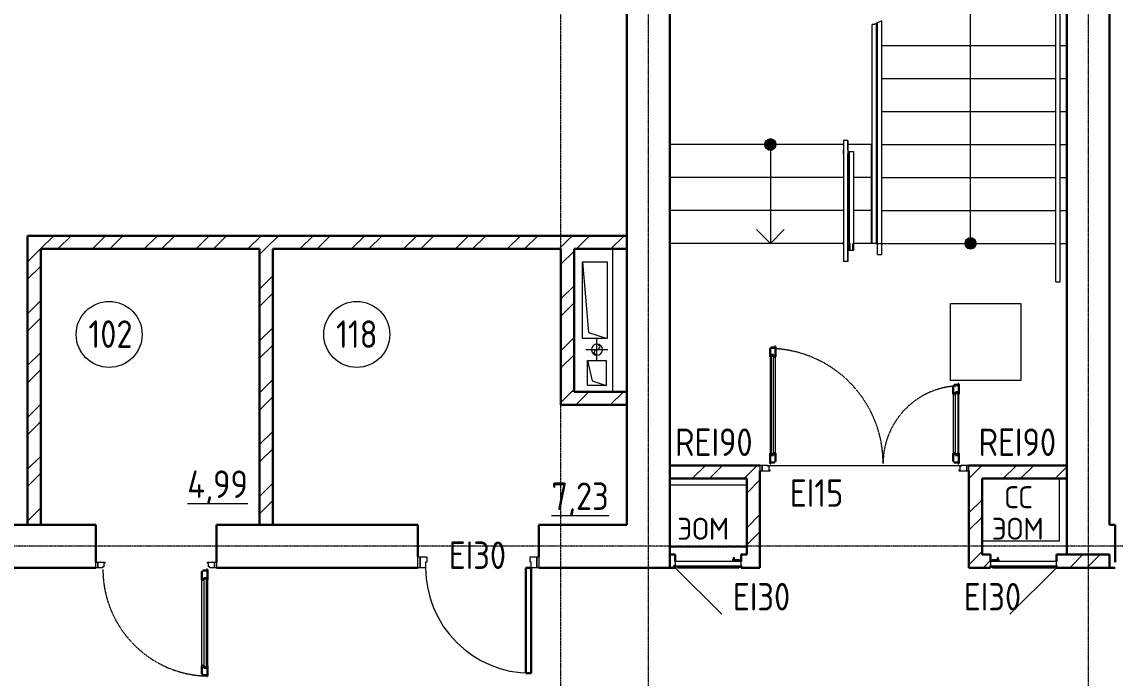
# Model space of a CAD drawing. Header units: millimetres. Extents: x -695119 to 412940, y -249585 to 622758.
# Drawn here: x -104612 to -94671, y 525560 to 531530 of the extents above; entities that cross this region are included whole.
import ezdxf

# ---------------------------------------------------------------- set-up
doc = ezdxf.new("R2010")
doc.units = ezdxf.units.MM
doc.linetypes.add('ADSK_Линия сетки', pattern=[25, 20, -2.5, 0, -2.5])
doc.linetypes.add('ADSK_Штриховая_ш2 п1_5', pattern=[4.5, 3, -1.5])
for name, color, linetype, lineweight in [('Балясины', 7, 'Continuous', 9), ('Двери', 8, 'Continuous', 9), ('Каркас_Импост', 8, 'Continuous', 9), ('Лестницы', 8, 'Continuous', 9), ('Линии', 7, 'Continuous', 9), ('Марки помещений', 8, 'Continuous', 20), ('Монтажный зазор', 8, 'Continuous', 9), ('Оборудование', 8, 'Continuous', 18), ('Ограждение', 8, 'Continuous', 9), ('Оси', 252, 'Continuous', 9), ('Остекление', 8, 'Continuous', 9), ('Открывание', 8, 'ADSK_Штриховая_ш2 п1_5', 9), ('Панель', 252, 'Continuous', 30), ('Перекрытия', 7, 'Continuous', 18), ('Поручни', 8, 'Continuous', 9), ('Стены разрез', 7, 'Continuous', 30), ('Стрелки вверх', 7, 'Continuous', 18), ('Текстовые примечания', 7, 'Continuous', 9)]:
    doc.layers.add(name, color=color, linetype=linetype, lineweight=lineweight)
doc.styles.add('GOST Common_2', font='', dxfattribs={"width": 0.9, "height": 250})
doc.styles.add('GOST Common_4', font='', dxfattribs={"height": 7})
doc.styles.get('GOST Common_2').set_extended_font_data('GOST type B')
doc.styles.get('GOST Common_4').set_extended_font_data('GOST type B')
pattern_1 = [(45, (-109179.56, 538399.8), (-235.732, 235.732), []), (45, (-109022.4, 538399.8), (-235.732, 235.732), [])]

# ---------------------------------------------------------------- blocks, each defined once
blk = doc.blocks.new('AC_Дверь_Однопольная_Деревянная - Дв-28__Электрощ_Ш_Тех__1100х2350h Л-3009620-План 1 этажа смеж')
at = {"layer": 'Каркас_Импост'}
for p, q in [((-530, 195), (-480, 195)), ((-530, 95), (-530, 195)), ((-480, 195), (-480, 145)), ((-480, 145), (-470, 145)), ((-470, 145), (-470, 95)), ((470, 145), (480, 145)), ((470, 95), (470, 145)), ((480, 195), (530, 195)), ((480, 145), (480, 195)), ((530, 195), (530, 95)), ((-470, 95), (-530, 95)), ((530, 95), (470, 95))]:
    blk.add_line(p, q, dxfattribs=at)
at = {"layer": 'Монтажный зазор'}
for p, q in [((-550, 195), (-530, 195)), ((-550, 95), (-550, 195)), ((-530, 195), (-530, 95)), ((530, 195), (550, 195)), ((530, 95), (530, 195)), ((550, 195), (550, 95)), ((-530, 95), (-550, 95)), ((550, 95), (530, 95))]:
    blk.add_line(p, q, dxfattribs=at)
at = {"layer": 'Панель'}
for p, q in [((-480, 1155), (-430, 1155)), ((-480, 195), (-480, 1155)), ((-430, 1155), (-430, 195)), ((-430, 195), (-480, 195))]:
    blk.add_line(p, q, dxfattribs=at)
at = {"layer": 'Панель', "lineweight": 9}
blk.add_arc((-480, 195), 960, 0, 90, dxfattribs=at)
blk = doc.blocks.new('Дверь_Alumark_двупольная_S50 - Ш__1_5_Внутр_1900х2350-3131911-План 1 этажа смеж')
at = {"layer": 'Каркас_Импост'}
for p, q in [((-756, 60), (-805, 60)), ((-805, 60), (-805, 10)), ((-805, 10), (-733, 10)), ((-756, 52), (-756, 60)), ((-742, 52), (-756, 52)), ((-742, 18), (-742, 52)), ((-733, 18), (-742, 18)), ((-733, 10), (-733, 18)), ((992, 18), (983, 18)), ((983, 18), (983, 10)), ((983, 10), (1055, 10)), ((1006, 52), (992, 52)), ((992, 52), (992, 18)), ((1006, 60), (1006, 52)), ((1055, 60), (1006, 60)), ((1055, 10), (1055, 60))]:
    blk.add_line(p, q, dxfattribs=at)
at = {"layer": 'Монтажный зазор'}
for p, q in [((-825, 60), (-825, 10)), ((-805, 60), (-825, 60)), ((-825, 10), (-805, 10)), ((-805, 10), (-805, 60)), ((1075, 60), (1055, 60)), ((1055, 60), (1055, 10)), ((1055, 10), (1075, 10)), ((1075, 10), (1075, 60))]:
    blk.add_line(p, q, dxfattribs=at)
at = {"layer": 'Остекление'}
for p, q in [((-724, 1066), (-724, 154)), ((-703, 1066), (-724, 1066)), ((-703, 154), (-703, 1066)), ((953, 154), (953, 726)), ((953, 726), (974, 726)), ((974, 726), (974, 154)), ((-724, 154), (-703, 154)), ((974, 154), (953, 154))]:
    blk.add_line(p, q, dxfattribs=at)
at = {"layer": 'Открывание'}
for centre, radius, start, end in [((-751, 78), 1046, 360, 89.01398), ((1001, 78), 706, 91.46096, 180)]:
    blk.add_arc(centre, radius, start, end, dxfattribs=at)
at = {"layer": 'Панель'}
for p, q in [((-725, 1124), (-733, 1124)), ((-733, 1124), (-733, 1048)), ((-691, 1133), (-725, 1133)), ((-725, 1133), (-725, 1124)), ((-683, 1142), (-691, 1142)), ((-691, 1142), (-691, 1133)), ((-683, 1048), (-683, 1142)), ((-724, 1048), (-733, 1048)), ((-724, 1066), (-724, 1048)), ((-703, 1066), (-724, 1066)), ((-703, 1048), (-703, 1066)), ((-683, 1048), (-703, 1048)), ((983, 802), (975, 802)), ((975, 802), (975, 793)), ((983, 708), (983, 802)), ((941, 784), (933, 784)), ((933, 784), (933, 708)), ((933, 708), (953, 708)), ((975, 793), (941, 793)), ((941, 793), (941, 784)), ((953, 708), (953, 726)), ((953, 726), (974, 726)), ((974, 726), (974, 708)), ((974, 708), (983, 708)), ((-733, 172), (-733, 78)), ((-724, 172), (-733, 172)), ((-724, 154), (-724, 172)), ((-703, 154), (-724, 154)), ((-703, 172), (-703, 154)), ((-683, 172), (-703, 172)), ((-683, 96), (-683, 172)), ((933, 172), (933, 96)), ((933, 172), (953, 172)), ((953, 172), (953, 154)), ((953, 154), (974, 154)), ((974, 172), (983, 172)), ((974, 154), (974, 172)), ((983, 78), (983, 172)), ((-733, 78), (-725, 78)), ((-725, 78), (-725, 87)), ((-725, 87), (-691, 87)), ((-691, 87), (-691, 96)), ((-691, 96), (-683, 96)), ((933, 96), (941, 96)), ((941, 96), (941, 87)), ((941, 87), (975, 87)), ((975, 87), (975, 78)), ((975, 78), (983, 78))]:
    blk.add_line(p, q, dxfattribs=at)
at = {"layer": 'Панель', "lineweight": 9}
for p, q in [((-733, 1048), (-733, 172)), ((-683, 172), (-683, 1048)), ((933, 708), (933, 172)), ((983, 172), (983, 708))]:
    blk.add_line(p, q, dxfattribs=at)
blk = doc.blocks.new('Дверь_Alumark_однопольная_S50 - Дв-8_Ш_1100х2350 Пр-2610413-План 1 этажа смеж')
at = {"layer": 'Каркас_Импост'}
for p, q in [((-405, 195), (-364, 195)), ((-405, 145), (-405, 195)), ((-341, 145), (-405, 145)), ((-364, 195), (-364, 187)), ((-364, 187), (-350, 187)), ((-350, 187), (-350, 153)), ((-350, 153), (-341, 153)), ((-341, 153), (-341, 145)), ((591, 153), (600, 153)), ((591, 145), (591, 153)), ((655, 145), (591, 145)), ((600, 187), (614, 187)), ((600, 153), (600, 187)), ((614, 187), (614, 195)), ((614, 195), (655, 195)), ((655, 195), (655, 145))]:
    blk.add_line(p, q, dxfattribs=at)
at = {"layer": 'Монтажный зазор'}
for p, q in [((-425, 195), (-405, 195)), ((-425, 145), (-425, 195)), ((-405, 145), (-425, 145)), ((-405, 195), (-405, 145)), ((655, 195), (675, 195)), ((655, 145), (655, 195)), ((675, 145), (655, 145)), ((675, 195), (675, 145))]:
    blk.add_line(p, q, dxfattribs=at)
at = {"layer": 'Остекление'}
for p, q in [((-332, 1105), (-332, 289)), ((-308, 1105), (-332, 1105)), ((-308, 289), (-308, 1105)), ((-332, 289), (-308, 289))]:
    blk.add_line(p, q, dxfattribs=at)
at = {"layer": 'Открывание'}
blk.add_arc((-359, 213), 968, 0, 88.93452, dxfattribs=at)
at = {"layer": 'Панель'}
for p, q in [((-341, 1181), (-333, 1181)), ((-341, 1087), (-341, 1181)), ((-333, 1181), (-333, 1172)), ((-333, 1172), (-299, 1172)), ((-332, 1105), (-332, 1087)), ((-308, 1105), (-332, 1105)), ((-308, 1087), (-308, 1105)), ((-299, 1172), (-299, 1163)), ((-299, 1163), (-291, 1163)), ((-291, 1163), (-291, 1087)), ((-332, 1087), (-341, 1087)), ((-291, 1087), (-308, 1087)), ((-341, 213), (-341, 307)), ((-332, 307), (-341, 307)), ((-332, 289), (-332, 307)), ((-308, 307), (-308, 289)), ((-291, 307), (-308, 307)), ((-291, 307), (-291, 231)), ((-333, 213), (-341, 213)), ((-333, 222), (-333, 213)), ((-299, 222), (-333, 222)), ((-308, 289), (-332, 289)), ((-299, 231), (-299, 222)), ((-291, 231), (-299, 231))]:
    blk.add_line(p, q, dxfattribs=at)
at = {"layer": 'Панель', "lineweight": 9}
for p, q in [((-341, 307), (-341, 1087)), ((-291, 1087), (-291, 307))]:
    blk.add_line(p, q, dxfattribs=at)
blk = doc.blocks.new('Ограждение - Ограждение-533302-План 1 этажа смеж')
at = {"layer": 'Поручни'}
for p, q in [((12089, -8049.7), (12129, -8049.7)), ((12089, -8049.7), (12089, -8884.7)), ((12129, -8049.7), (12129, -8884.7)), ((12089, -8884.7), (12089, -8949.7)), ((12096.5, -8884.7), (12096.5, -8949.7)), ((12121.5, -8884.7), (12121.5, -8949.7)), ((12129, -8884.7), (12129, -8949.7)), ((12129, -8949.7), (12089, -8949.7)), ((12121.5, -8949.7), (12096.5, -8949.7))]:
    blk.add_line(p, q, dxfattribs=at)
blk = doc.blocks.new('Тип верхнего поручня - Верхний поручень_Внутренний_-533307-План 1 этажа смеж')
at = {"layer": 'Ограждение'}
for p, q in [((12039, -7949.7), (12039, -8037.1)), ((12061.4, -7949.7), (12056.7, -7949.7)), ((12079, -8037.1), (12079, -7949.7)), ((12039, -8070.4), (12039, -8883.1)), ((12079, -8883.1), (12079, -8070.4)), ((12039, -8897.4), (12039, -8949.7)), ((12079, -8949.7), (12079, -8897.4)), ((12039, -8949.7), (12039, -9049.7)), ((12079, -9049.7), (12079, -8949.7)), ((12056.7, -9049.7), (12061.4, -9049.7))]:
    blk.add_line(p, q, dxfattribs=at)
at = {"layer": 'Ограждение', "flags": 128}
for points in [[(12039, -8070.4), (12039, -8067.9), (12039, -8065.4), (12039, -8062.8), (12039, -8060.2), (12039, -8057.5), (12039, -8054.8), (12039, -8052.1), (12039, -8049.3), (12039, -8046.6), (12039, -8043.8), (12039, -8041), (12039, -8038.2), (12039, -8037.1)], [(12079, -8037.1), (12079, -8039.9), (12079, -8042.7), (12079, -8045.4), (12079, -8048.2), (12079, -8051), (12079, -8053.7), (12079, -8056.4), (12079, -8059.1), (12079, -8061.7), (12079, -8064.3), (12079, -8066.9), (12079, -8069.4), (12079, -8070.4)], [(12039, -8883.1), (12039, -8884.2), (12039, -8885.3), (12039, -8886.4), (12039, -8887.5), (12039, -8888.6), (12039, -8889.8), (12039, -8891), (12039, -8892.1), (12039, -8893.3), (12039, -8894.5), (12039, -8895.7), (12039, -8896.9), (12039, -8897.4)], [(12079, -8897.4), (12079, -8896.2), (12079, -8895), (12079, -8893.8), (12079, -8892.6), (12079, -8891.4), (12079, -8890.3), (12079, -8889.1), (12079, -8888), (12079, -8886.8), (12079, -8885.7), (12079, -8884.6), (12079, -8883.5), (12079, -8883.1)]]:
    blk.add_lwpolyline(points, dxfattribs=at)
blk = doc.blocks.new('Тип верхнего поручня - Верхний поручень_Внутренний_-V7-План 1 этажа смеж')
at = {"layer": 'Ограждение'}
for p, q in [((12079, -7949.7), (12039, -7949.7)), ((12039, -7949.7), (12039, -8037.1)), ((12079, -7949.7), (12079, -8037.1)), ((12039, -8037.1), (12039, -8060.9)), ((12079, -8037.1), (12079, -8060.9)), ((12039, -8060.9), (12039, -8873.6)), ((12079, -8060.9), (12079, -8873.6)), ((12039, -8897.4), (12039, -8873.6)), ((12039, -8897.4), (12039, -9049.7)), ((12079, -8897.4), (12079, -8873.6)), ((12079, -8897.4), (12079, -9049.7)), ((12079, -9049.7), (12039, -9049.7))]:
    blk.add_line(p, q, dxfattribs=at)
blk = doc.blocks.new('Ограждение - Ограждение-533326-План 1 этажа смеж')
at = {"layer": 'Поручни'}
for p, q in [((12319, -6892.8), (12299, -6892.8)), ((12319, -6892.8), (12299, -6892.8)), ((12299, -8884.7), (12299, -6892.8)), ((12339, -6883.4), (12319, -6892.8)), ((12339, -6883.4), (12319, -6892.8)), ((12339, -8884.7), (12339, -6883.4)), ((12339, -8884.7), (12299, -8884.7))]:
    blk.add_line(p, q, dxfattribs=at)
blk = doc.blocks.new('Тип верхнего поручня - Верхний поручень_Внутренний_-533333-План 1 этажа смеж')
at = {"layer": 'Ограждение'}
for p, q in [((12389, -6860.1), (12349, -6878.8)), ((12349, -8874.2), (12349, -6878.8)), ((12389, -8874.2), (12389, -6860.1)), ((12349, -8896.5), (12349, -8874.2)), ((12349, -8984.7), (12349, -8896.5)), ((12389, -8896.5), (12389, -8874.2)), ((12389, -8984.7), (12389, -8896.5)), ((12349, -8984.7), (12389, -8984.7))]:
    blk.add_line(p, q, dxfattribs=at)
blk = doc.blocks.new('Тип перил - Перила_Внутренний_-1133968-План 1 этажа смеж')
at = {"layer": 'Ограждение', "flags": 128}
for points in [[(12039, -8883.1), (12039, -8884.2), (12039, -8885.3), (12039, -8886.4), (12039, -8887.5), (12039, -8888.6), (12039, -8889.8), (12039, -8891), (12039, -8892.1), (12039, -8893.3), (12039, -8894.5), (12039, -8895.7), (12039, -8896.9)], [(12079, -8897.4), (12079, -8896.2), (12079, -8895), (12079, -8893.8), (12079, -8892.6), (12079, -8891.4), (12079, -8890.3), (12079, -8889.1), (12079, -8888), (12079, -8886.8), (12079, -8885.7), (12079, -8884.6), (12079, -8883.5), (12079, -8883.1)]]:
    blk.add_lwpolyline(points, dxfattribs=at)
blk = doc.blocks.new('Тип перил - Перила_Внутренний_-V30-План 1 этажа смеж')
at = {"layer": 'Ограждение'}
for p, q in [((12039, -8897.4), (12039, -8883)), ((12079, -8897.4), (12079, -8883))]:
    blk.add_line(p, q, dxfattribs=at)
blk = doc.blocks.new('Тип перил - Перила_Внутренний_-1134032-План 1 этажа смеж')
at = {"layer": 'Ограждение'}
for p, q in [((12349, -8896.5), (12349, -8874.2)), ((12389, -8896.5), (12389, -8874.2))]:
    blk.add_line(p, q, dxfattribs=at)
blk = doc.blocks.new('Тип перил - Перила_Внутренний_-1929010-План 1 этажа смеж')
at = {"layer": 'Ограждение'}
for p, q in [((14009, -6104.7), (13969, -6123.3)), ((13969, -9174.2), (13969, -6123.3)), ((14009, -9174.2), (14009, -6104.7)), ((13969, -9196.5), (13969, -9174.2)), ((13969, -9234.7), (13969, -9196.5)), ((13969, -9234.7), (14009, -9234.7)), ((14009, -9196.5), (14009, -9174.2)), ((14009, -9234.7), (14009, -9196.5))]:
    blk.add_line(p, q, dxfattribs=at)
blk = doc.blocks.new('Тип перил - Перила_Внутренний_-1929021-План 1 этажа смеж')
at = {"layer": 'Ограждение'}
for p, q in [((13969, -9196.5), (13969, -9174.2)), ((14009, -9196.5), (14009, -9174.2))]:
    blk.add_line(p, q, dxfattribs=at)
blk = doc.blocks.new('pcheladekorei60podpokrasku - min300x300h  ___ max1050x2300h 2-3419740-План 1 этажа смеж')
at = {"layer": 'Оборудование'}
for p, q in [((-159.2, 10.4), (-159.2, 5.4)), ((-113.3, 10.4), (-159.2, 10.4)), ((-159.2, 5.4), (-113.3, 5.4)), ((-118.2, 10.9), (-118.2, -5)), ((-98.9, 10.9), (-118.2, 10.9)), ((-114.6, 12.9), (-116.6, 10.9)), ((-114.6, 30.3), (-114.6, 12.9)), ((-102.4, 30.3), (-114.6, 30.3)), ((-102.4, 12.9), (-114.6, 12.9)), ((-95.4, 10.4), (-103.7, 10.4)), ((-103.7, 5.4), (-95.4, 5.4)), ((-102.4, 12.9), (-102.4, 30.3)), ((-100.4, 10.9), (-102.4, 12.9)), ((-98.9, -5), (-98.9, 10.9)), ((-95.4, 5.4), (-95.4, 10.4)), ((-175, -5), (-175, -41.4)), ((425, -5), (-175, -5)), ((-174.1, -42.3), (424.1, -42.3)), ((-168, -42.3), (-168, -52)), ((-167, -53), (417, -53)), ((-156, -54.5), (-156, -60)), ((-156, -60), (406, -60)), ((-147, -60), (-147, -62)), ((-147, -62), (-143, -62)), ((-147, -62), (-143, -62)), ((-82.5, -62), (-143, -62)), ((-82.5, -62), (-78.5, -62)), ((-82.5, -62), (-78.5, -62)), ((-78.5, -62), (-78.5, -60)), ((425, -60), (0.7, -484.3)), ((406, -60), (406, -54.5)), ((418, -52), (418, -42.3)), ((425, -41.4), (425, -5))]:
    blk.add_line(p, q, dxfattribs=at)
for points, knots in [([(-175, -41.4), (-175, -41.5), (-175, -41.6), (-174.9, -41.8), (-174.8, -42), (-174.6, -42.1), (-174.5, -42.2), (-174.3, -42.3), (-174.2, -42.3), (-174.1, -42.3)], [0, 0, 0, 0, 0.166667, 0.333333, 0.458333, 0.583333, 0.708333, 0.833333, 1, 1, 1, 1]), ([(-168, -52), (-168, -52.1), (-168, -52.3), (-167.9, -52.5), (-167.8, -52.7), (-167.6, -52.8), (-167.5, -52.9), (-167.4, -52.9), (-167.3, -53), (-167.1, -53), (-167, -53)], [0, 0, 0, 0, 0.166667, 0.333333, 0.458333, 0.583333, 0.666667, 0.75, 0.833333, 1, 1, 1, 1]), ([(-157.5, -53), (-157.4, -53), (-157.2, -53), (-156.9, -53.1), (-156.8, -53.2), (-156.6, -53.3), (-156.4, -53.4), (-156.3, -53.6), (-156.2, -53.8), (-156.1, -53.9), (-156, -54.2), (-156, -54.4), (-156, -54.5)], [0, 0, 0, 0, 0.166667, 0.25, 0.333333, 0.416667, 0.5, 0.583333, 0.666667, 0.75, 0.833333, 1, 1, 1, 1]), ([(406, -54.5), (406, -54.4), (406, -54.2), (406.1, -53.9), (406.2, -53.8), (406.3, -53.6), (406.4, -53.4), (406.6, -53.3), (406.8, -53.2), (406.9, -53.1), (407.2, -53), (407.4, -53), (407.5, -53)], [-1, -1, -1, -1, -0.833333, -0.75, -0.666667, -0.583333, -0.5, -0.416667, -0.333333, -0.25, -0.166667, 0, 0, 0, 0]), ([(417, -53), (417.1, -53), (417.3, -53), (417.4, -52.9), (417.5, -52.9), (417.6, -52.8), (417.8, -52.7), (417.9, -52.5), (418, -52.3), (418, -52.1), (418, -52)], [-1, -1, -1, -1, -0.833333, -0.75, -0.666667, -0.583333, -0.458333, -0.333333, -0.166667, 0, 0, 0, 0]), ([(424.1, -42.3), (424.2, -42.3), (424.3, -42.3), (424.5, -42.2), (424.6, -42.1), (424.8, -42), (424.9, -41.8), (425, -41.6), (425, -41.5), (425, -41.4)], [-1, -1, -1, -1, -0.833333, -0.75, -0.583333, -0.458333, -0.333333, -0.166667, 0, 0, 0, 0])]:
    blk.add_open_spline(points, degree=3, knots=knots, dxfattribs=at)
blk = doc.blocks.new('pcheladekorei60podpokrasku_Л - min300x300h  ___ max1050x2300h Л-3431189-План 1 этажа смеж')
at = {"layer": 'Оборудование'}
for p, q in [((425, 60), (0.7, 484.3)), ((-175, 41.4), (-175, 5)), ((-175, 5), (425, 5)), ((424.1, 42.3), (-174.1, 42.3)), ((-168, 52), (-168, 42.3)), ((417, 53), (-167, 53)), ((406, 60), (-156, 60)), ((-156, 60), (-156, 54.5)), ((-147, 62), (-147, 60)), ((-143, 62), (-147, 62)), ((-143, 62), (-147, 62)), ((-143, 62), (-82.5, 62)), ((-118.2, 5), (-118.2, -10.9)), ((-98.9, -10.9), (-98.9, 5)), ((-78.5, 62), (-82.5, 62)), ((-78.5, 62), (-82.5, 62)), ((-78.5, 60), (-78.5, 62)), ((406, 54.5), (406, 60)), ((418, 42.3), (418, 52)), ((425, 5), (425, 41.4)), ((-113.3, -5.4), (-159.2, -5.4)), ((-159.2, -5.4), (-159.2, -10.4)), ((-159.2, -10.4), (-113.3, -10.4)), ((-118.2, -10.9), (-98.9, -10.9)), ((-116.6, -10.9), (-114.6, -12.9)), ((-114.6, -12.9), (-114.6, -30.3)), ((-114.6, -12.9), (-102.4, -12.9)), ((-114.6, -30.3), (-102.4, -30.3)), ((-95.4, -5.4), (-103.7, -5.4)), ((-103.7, -10.4), (-95.4, -10.4)), ((-102.4, -12.9), (-100.4, -10.9)), ((-102.4, -30.3), (-102.4, -12.9)), ((-95.4, -10.4), (-95.4, -5.4))]:
    blk.add_line(p, q, dxfattribs=at)
for points, knots in [([(-174.1, 42.3), (-174.2, 42.3), (-174.3, 42.3), (-174.4, 42.2), (-174.6, 42.2), (-174.7, 42), (-174.9, 41.8), (-175, 41.6), (-175, 41.5), (-175, 41.4)], [0, 0, 0, 0, 0.166667, 0.25, 0.333333, 0.5, 0.666667, 0.833333, 1, 1, 1, 1]), ([(-167, 53), (-167.1, 53), (-167.3, 53), (-167.4, 52.9), (-167.5, 52.9), (-167.6, 52.8), (-167.8, 52.7), (-167.9, 52.5), (-168, 52.3), (-168, 52.1), (-168, 52)], [0, 0, 0, 0, 0.166667, 0.25, 0.333333, 0.416667, 0.541667, 0.666667, 0.833333, 1, 1, 1, 1]), ([(-156, 54.5), (-156, 54.4), (-156, 54.2), (-156.1, 53.9), (-156.2, 53.8), (-156.3, 53.6), (-156.4, 53.4), (-156.6, 53.3), (-156.8, 53.2), (-156.9, 53.1), (-157.2, 53), (-157.4, 53), (-157.5, 53)], [0, 0, 0, 0, 0.166667, 0.25, 0.333333, 0.416667, 0.5, 0.583333, 0.666667, 0.75, 0.833333, 1, 1, 1, 1]), ([(407.5, 53), (407.4, 53), (407.2, 53), (406.9, 53.1), (406.8, 53.2), (406.6, 53.3), (406.4, 53.4), (406.3, 53.6), (406.2, 53.8), (406.1, 53.9), (406, 54.2), (406, 54.4), (406, 54.5)], [-1, -1, -1, -1, -0.833333, -0.75, -0.666667, -0.583333, -0.5, -0.416667, -0.333333, -0.25, -0.166667, 0, 0, 0, 0]), ([(418, 52), (418, 52.1), (418, 52.3), (417.9, 52.5), (417.8, 52.7), (417.6, 52.8), (417.5, 52.9), (417.4, 52.9), (417.3, 53), (417.1, 53), (417, 53)], [-1, -1, -1, -1, -0.833333, -0.666667, -0.541667, -0.416667, -0.333333, -0.25, -0.166667, 0, 0, 0, 0]), ([(425, 41.4), (425, 41.5), (425, 41.6), (424.9, 41.8), (424.7, 42), (424.6, 42.2), (424.4, 42.2), (424.3, 42.3), (424.2, 42.3), (424.1, 42.3)], [-1, -1, -1, -1, -0.833333, -0.666667, -0.5, -0.333333, -0.25, -0.166667, 0, 0, 0, 0])]:
    blk.add_open_spline(points, degree=3, knots=knots, dxfattribs=at)
blk = doc.blocks.new('ADSK_Марка_Помещение_ОдноЗначение_Номер - Номер-462100-План 1 этажа смеж')
at = {"layer": 'Марки помещений'}
blk.add_circle((0, 0), 3, dxfattribs=at)

msp = doc.modelspace()

# ---------------------------------------------------------------- hatches: boundary and pattern name
at = {"layer": 'Стены разрез', "lineweight": 9}
h = msp.add_hatch(dxfattribs=at)
h.set_pattern_fill('FP_1', color=256, style=0, pattern_type=2)
h.set_pattern_definition(pattern_1)
h.paths.add_polyline_path([(-104440.515, 529465.058), (-99110.535, 529465.058), (-99110.535, 529585.058), (-104560.515, 529585.058), (-104560.515, 529465.058)])
h = msp.add_hatch(dxfattribs=at)
h.set_pattern_fill('FP_1', color=256, style=0, pattern_type=2)
h.set_pattern_definition(pattern_1)
h.paths.add_polyline_path([(-104560.515, 526955.058), (-104440.515, 526955.058), (-104440.515, 529465.058), (-104560.515, 529465.058), (-104560.515, 527186.87)])
h = msp.add_hatch(dxfattribs=at)
h.set_pattern_fill('FP_1', color=256, style=0, pattern_type=2)
h.set_pattern_definition(pattern_1)
h.paths.add_polyline_path([(-102450.515, 526955.058), (-102330.515, 526955.058), (-102330.515, 529465.058), (-102450.515, 529465.058), (-102450.515, 527186.87)])
h = msp.add_hatch(dxfattribs=at)
h.set_pattern_fill('FP_1', color=256, style=0, pattern_type=2)
h.set_pattern_definition(pattern_1)
h.paths.add_polyline_path([(-99710.535, 528165.058), (-99590.535, 528165.058), (-99590.535, 529465.058), (-99710.535, 529465.058)])
h = msp.add_hatch(dxfattribs=at)
h.set_pattern_fill('FP_1', color=256, style=0, pattern_type=2)
h.set_pattern_definition(pattern_1)
h.paths.add_polyline_path([(-99339.497, 528045.058), (-99110.535, 528045.058), (-99110.535, 528165.058), (-99710.535, 528165.058), (-99710.535, 528045.058)])
h = msp.add_hatch(dxfattribs=at)
h.set_pattern_fill('FP_1', color=256, style=0, pattern_type=2)
h.set_pattern_definition(pattern_1)
h.paths.add_polyline_path([(-98020.543, 527375.104), (-98020.543, 527435.104), (-97900.543, 527435.104), (-97900.543, 527495.104), (-98720.535, 527495.104), (-98720.535, 527375.104)])
h.paths.add_polyline_path([(-95880.543, 527375.104), (-95110.535, 527375.104), (-95110.535, 527495.104), (-96000.543, 527495.104), (-96000.543, 527375.104)])
h = msp.add_hatch(dxfattribs=at)
h.set_pattern_fill('FP_1', color=256, style=0, pattern_type=2)
h.set_pattern_definition(pattern_1)
h.paths.add_polyline_path([(-98020.543, 526565.058), (-97900.543, 526565.058), (-97900.543, 527435.104), (-98020.543, 527435.104), (-98020.543, 526685.058)])
h = msp.add_hatch(dxfattribs=at)
h.set_pattern_fill('FP_1', color=256, style=0, pattern_type=2)
h.set_pattern_definition(pattern_1)
h.paths.add_polyline_path([(-96000.543, 526565.058), (-95880.543, 526565.058), (-95880.543, 527375.104), (-96000.543, 527375.104), (-96000.543, 526874.899)])
h = msp.add_hatch(dxfattribs=at)
h.set_pattern_fill('FP_1', color=256, style=0, pattern_type=2)
h.set_pattern_definition(pattern_1)
h.paths.add_polyline_path([(-98720.535, 526565.058), (-98670.54, 526565.058), (-98670.54, 526685.058), (-98720.535, 526685.058), (-98720.535, 526583.214)])
h.paths.add_polyline_path([(-98070.54, 526565.058), (-98020.543, 526565.058), (-98020.543, 526685.058), (-98070.54, 526685.058), (-98070.54, 526583.214)])
h = msp.add_hatch(dxfattribs=at)
h.set_pattern_fill('FP_1', color=256, style=0, pattern_type=2)
h.set_pattern_definition(pattern_1)
h.paths.add_polyline_path([(-95880.543, 526565.058), (-95804.129, 526565.058), (-95804.129, 526685.058), (-95880.543, 526685.058), (-95880.543, 526583.214)])
h.paths.add_polyline_path([(-95034.21, 526565.058), (-94720.535, 526565.058), (-94720.535, 526685.058), (-95204.129, 526685.058), (-95204.129, 526565.058)])
at = {"layer": 'Стрелки вверх'}
h = msp.add_hatch(color=256, dxfattribs=at)
edge = h.paths.add_edge_path()
edge.add_arc((-97805.535, 530415.058), 50, 0, 360)
for points in [[(-97791.449, 530367.083), (-97767.748, 530382.315), (-97756.044, 530407.942), (-97760.054, 530435.829), (-97778.503, 530457.12), (-97805.535, 530465.058), (-97832.567, 530457.12), (-97851.017, 530435.829), (-97855.026, 530407.942), (-97843.323, 530382.315), (-97819.622, 530367.083)], [(-95985.535, 529465.058), (-95958.503, 529472.995), (-95940.054, 529494.287), (-95936.044, 529522.174), (-95947.748, 529547.801), (-95971.449, 529563.032), (-95999.622, 529563.032), (-96023.323, 529547.801), (-96035.026, 529522.174), (-96031.017, 529494.287), (-96012.567, 529472.995)]]:
    msp.add_hatch(color=256, dxfattribs=at).paths.add_polyline_path(points)
h = msp.add_hatch(color=256, dxfattribs=at)
edge = h.paths.add_edge_path()
edge.add_arc((-95985.535, 529515.058), 50, 0, 360)

# ---------------------------------------------------------------- linework, layer by layer
at = {"lineweight": 18}
for p, q in [((-99240.535, 529465.058), (-99240.535, 528165.058)), ((-99515.095, 528648.635), (-99515.095, 529348.635)), ((-99515.095, 529348.635), (-99290.095, 529348.635)), ((-99515.095, 529348.635), (-99458.845, 528704.885)), ((-99290.095, 529348.635), (-99290.095, 528648.635)), ((-99458.845, 528704.885), (-99290.095, 528648.635)), ((-99290.095, 528648.635), (-99515.095, 528648.635)), ((-99382.341, 528448.666), (-99382.341, 528648.666)), ((-99482.341, 528548.666), (-99282.341, 528548.666)), ((-99467.341, 528223.666), (-99467.341, 528448.666)), ((-99467.341, 528448.666), (-99297.341, 528448.666)), ((-99467.341, 528448.666), (-99424.841, 528266.166)), ((-99297.341, 528448.666), (-99297.341, 528223.666)), ((-99297.341, 528223.666), (-99467.341, 528223.666)), ((-99424.841, 528266.166), (-99297.341, 528223.666)), ((-98720.535, 527320.104), (-98020.543, 527320.104)), ((-95180.543, 527375.104), (-95180.543, 526805.762)), ((-95180.543, 526805.762), (-95880.543, 526805.762)), ((-98020.543, 526750.762), (-98720.535, 526750.762))]:
    msp.add_line(p, q, dxfattribs=at)
for centre, radius, start, end in [((-99382.341, 528548.666), 50, 0, 180), ((-99382.341, 528573.666), 25, 270, 90), ((-99382.341, 528548.666), 50, 180, 0), ((-99382.341, 528523.666), 25, 90, 270)]:
    msp.add_arc(centre, radius, start, end, dxfattribs=at)
at = {"layer": 'Лестницы'}
for p, q in [((-96830.535, 531521.028), (-96840.535, 531516.365)), ((-96840.535, 531315.058), (-96830.535, 531315.058)), ((-96840.535, 531315.058), (-96830.535, 531315.058)), ((-96790.535, 531315.058), (-95210.535, 531315.058)), ((-96790.535, 531315.058), (-95210.535, 531315.058)), ((-95170.535, 531315.058), (-95110.535, 531315.058)), ((-95170.535, 531315.058), (-95110.535, 531315.058)), ((-96840.535, 531015.058), (-96830.535, 531015.058)), ((-96840.535, 531015.058), (-96830.535, 531015.058)), ((-96790.535, 531015.058), (-95210.535, 531015.058)), ((-96790.535, 531015.058), (-95210.535, 531015.058)), ((-95170.535, 531015.058), (-95110.535, 531015.058)), ((-95170.535, 531015.058), (-95110.535, 531015.058)), ((-96840.535, 530715.058), (-96830.535, 530715.058)), ((-96840.535, 530715.058), (-96830.535, 530715.058)), ((-96790.535, 530715.058), (-95210.535, 530715.058)), ((-96790.535, 530715.058), (-95210.535, 530715.058)), ((-95170.535, 530715.058), (-95110.535, 530715.058)), ((-95170.535, 530715.058), (-95110.535, 530715.058)), ((-97140.535, 530415.058), (-98720.535, 530415.058)), ((-97140.535, 530415.058), (-98720.535, 530415.058)), ((-96890.535, 530415.058), (-97100.535, 530415.058)), ((-96890.535, 530415.058), (-97100.535, 530415.058)), ((-96890.535, 530415.058), (-96890.535, 530115.058)), ((-96840.535, 530415.058), (-96830.535, 530415.058)), ((-96840.535, 530415.058), (-96830.535, 530415.058)), ((-96790.535, 530415.058), (-95210.535, 530415.058)), ((-96790.535, 530415.058), (-95210.535, 530415.058)), ((-95170.535, 530415.058), (-95110.535, 530415.058)), ((-95170.535, 530415.058), (-95110.535, 530415.058)), ((-97140.535, 530115.058), (-98720.535, 530115.058)), ((-97140.535, 530115.058), (-98720.535, 530115.058)), ((-97090.535, 530115.058), (-97100.535, 530115.058)), ((-97090.535, 530115.058), (-97100.535, 530115.058)), ((-96890.535, 530115.058), (-97050.535, 530115.058)), ((-96890.535, 530115.058), (-97050.535, 530115.058)), ((-96890.535, 530115.058), (-96890.535, 529815.058)), ((-96840.535, 530115.058), (-96830.535, 530115.058)), ((-96840.535, 530115.058), (-96830.535, 530115.058)), ((-96790.535, 530115.058), (-95210.535, 530115.058)), ((-96790.535, 530115.058), (-95210.535, 530115.058)), ((-95170.535, 530115.058), (-95110.535, 530115.058)), ((-95170.535, 530115.058), (-95110.535, 530115.058)), ((-97140.535, 529815.058), (-98720.535, 529815.058)), ((-97140.535, 529815.058), (-98720.535, 529815.058)), ((-97090.535, 529815.058), (-97100.535, 529815.058)), ((-97090.535, 529815.058), (-97100.535, 529815.058)), ((-96890.535, 529815.058), (-97050.535, 529815.058)), ((-96890.535, 529815.058), (-97050.535, 529815.058)), ((-96890.535, 529815.058), (-96890.535, 529515.058)), ((-96840.535, 529815.058), (-96830.535, 529815.058)), ((-96840.535, 529815.058), (-96830.535, 529815.058)), ((-96790.535, 529815.058), (-95210.535, 529815.058)), ((-96790.535, 529815.058), (-95210.535, 529815.058)), ((-95170.535, 529815.058), (-95110.535, 529815.058)), ((-95170.535, 529815.058), (-95110.535, 529815.058)), ((-97140.005, 529515.058), (-98720.535, 529515.058)), ((-97140.005, 529515.058), (-98720.535, 529515.058)), ((-97090.535, 529515.058), (-97101.065, 529515.058)), ((-97090.535, 529515.058), (-97101.065, 529515.058)), ((-96890.535, 529515.058), (-97050.535, 529515.058)), ((-96890.535, 529515.058), (-97050.535, 529515.058)), ((-96880.535, 529515.058), (-96890.535, 529515.058)), ((-96840.535, 529515.058), (-95210.535, 529515.058)), ((-96840.535, 529515.058), (-95210.535, 529515.058)), ((-95170.535, 529515.058), (-95110.535, 529515.058)), ((-95170.535, 529515.058), (-95110.535, 529515.058)), ((-97831.543, 527495.104), (-96069.543, 527495.104))]:
    msp.add_line(p, q, dxfattribs=at)
at = {"layer": 'Линии'}
for p, q in [((-96169.129, 528969.098), (-95529.129, 528969.098)), ((-96169.129, 528269.098), (-96169.129, 528969.098)), ((-95529.129, 528969.098), (-95529.129, 528269.098)), ((-95529.129, 528269.098), (-96169.129, 528269.098))]:
    msp.add_line(p, q, dxfattribs=at)
at = {"layer": 'Оси', "linetype": 'ADSK_Линия сетки'}
for p, q in [((-99715.535, 572133.794), (-99715.535, 507134.372)), ((-98915.535, 535260.058), (-98915.535, 505864.372)), ((-94915.535, 535260.058), (-94915.535, 505864.372)), ((-72648.241, 526760.058), (-149587.813, 526760.058))]:
    msp.add_line(p, q, dxfattribs=at)
at = {"layer": 'Перекрытия', "color": 49, "true_color": 0x464646}
for p, q in [((-96890.535, 530415.058), (-96880.535, 530415.058)), ((-96890.535, 530340.468), (-96880.535, 530340.468)), ((-99467.341, 528448.666), (-99297.341, 528448.666)), ((-99467.341, 528223.666), (-99467.341, 528448.666)), ((-99297.341, 528448.666), (-99297.341, 528223.666)), ((-99297.341, 528223.666), (-99467.341, 528223.666))]:
    msp.add_line(p, q, dxfattribs=at)
at = {"layer": 'Стены разрез'}
for p, q in [((-98720.535, 526565.058), (-98720.535, 534760.058)), ((-99110.535, 532960.058), (-99110.535, 526955.058)), ((-94720.535, 526955.058), (-94720.535, 532960.058)), ((-95110.535, 532215.058), (-95110.535, 526685.058)), ((-99110.535, 529585.058), (-104560.515, 529585.058)), ((-104560.515, 529585.058), (-104560.515, 526955.058)), ((-104440.515, 529465.058), (-102450.515, 529465.058)), ((-104440.515, 526955.058), (-104440.515, 529465.058)), ((-102450.515, 529465.058), (-102450.515, 526955.058)), ((-102330.515, 529465.058), (-99710.535, 529465.058)), ((-102330.515, 526955.058), (-102330.515, 529465.058)), ((-99710.535, 529465.058), (-99710.535, 528045.058)), ((-99590.535, 529465.058), (-99110.535, 529465.058)), ((-99590.535, 528165.058), (-99590.535, 529465.058)), ((-99110.535, 528165.058), (-99590.535, 528165.058)), ((-99710.535, 528045.058), (-99110.535, 528045.058)), ((-97900.543, 527495.104), (-98720.535, 527495.104)), ((-97900.543, 526565.058), (-97900.543, 527445.104)), ((-95110.535, 527495.104), (-96000.543, 527495.104)), ((-96000.543, 527445.104), (-96000.543, 526565.058)), ((-98720.535, 527375.104), (-98020.543, 527375.104)), ((-98020.543, 527375.104), (-98020.543, 526685.058)), ((-95880.543, 527375.104), (-95110.535, 527375.104)), ((-95880.543, 526685.058), (-95880.543, 527375.104)), ((-103940.662, 526955.058), (-107715.535, 526955.058)), ((-103940.662, 526615.058), (-103940.662, 526955.058)), ((-101010.662, 526955.058), (-102840.662, 526955.058)), ((-102840.662, 526955.058), (-102840.662, 526615.058)), ((-101010.662, 526665.058), (-101010.662, 526955.058)), ((-99110.535, 526955.058), (-99910.662, 526955.058)), ((-99910.662, 526955.058), (-99910.662, 526665.058)), ((-94670.535, 526955.058), (-94720.535, 526955.058)), ((-94670.535, 526615.058), (-94670.535, 526955.058)), ((-98670.54, 526685.058), (-98720.535, 526685.058)), ((-98720.535, 526685.058), (-98720.535, 526565.058)), ((-98670.54, 526620.058), (-98670.54, 526685.058)), ((-98020.543, 526685.058), (-98070.54, 526685.058)), ((-98070.54, 526685.058), (-98070.54, 526620.058)), ((-95804.129, 526685.058), (-95880.543, 526685.058)), ((-95804.129, 526620.058), (-95804.129, 526685.058)), ((-95204.129, 526685.058), (-94720.535, 526685.058)), ((-95204.129, 526685.058), (-95204.129, 526620.058)), ((-94720.535, 526685.058), (-94720.535, 526565.058)), ((-107715.535, 526565.058), (-103940.662, 526565.058)), ((-102840.662, 526565.058), (-101010.662, 526565.058)), ((-99910.662, 526565.058), (-98720.535, 526565.058)), ((-98720.535, 526565.058), (-98670.54, 526565.058)), ((-98670.54, 526565.058), (-98670.54, 526583.434)), ((-98070.54, 526583.434), (-98070.54, 526565.058)), ((-98070.54, 526565.058), (-97900.543, 526565.058)), ((-96000.543, 526565.058), (-95804.129, 526565.058)), ((-95804.129, 526565.058), (-95804.129, 526583.434)), ((-95204.129, 526583.434), (-95204.129, 526565.058)), ((-95204.129, 526565.058), (-94670.535, 526565.058))]:
    msp.add_line(p, q, dxfattribs=at)
at = {"layer": 'Стрелки вверх'}
for p, q in [((-95985.535, 531315.058), (-95985.535, 531615.058)), ((-95985.535, 531015.058), (-95985.535, 531315.058)), ((-95985.535, 530715.058), (-95985.535, 531015.058)), ((-95985.535, 530415.058), (-95985.535, 530715.058)), ((-97851.017, 530435.829), (-97855.026, 530407.942)), ((-97855.026, 530407.942), (-97843.323, 530382.315)), ((-97832.567, 530457.12), (-97851.017, 530435.829)), ((-97843.323, 530382.315), (-97819.622, 530367.083)), ((-97805.535, 530465.058), (-97832.567, 530457.12)), ((-97778.503, 530457.12), (-97805.535, 530465.058)), ((-97805.535, 530415.058), (-97805.535, 530115.058)), ((-97791.449, 530367.083), (-97767.748, 530382.315)), ((-97760.054, 530435.829), (-97778.503, 530457.12)), ((-97767.748, 530382.315), (-97756.044, 530407.942)), ((-97756.044, 530407.942), (-97760.054, 530435.829)), ((-95985.535, 530115.058), (-95985.535, 530415.058)), ((-97819.622, 530367.083), (-97791.449, 530367.083)), ((-97805.535, 530115.058), (-97805.535, 529815.058)), ((-95985.535, 529815.058), (-95985.535, 530115.058)), ((-97805.535, 529815.058), (-97805.535, 529515.058)), ((-95985.535, 529515.058), (-95985.535, 529815.058)), ((-97805.535, 529515.058), (-97930.535, 529640.058)), ((-97805.535, 529515.058), (-97680.535, 529640.058)), ((-96023.323, 529547.801), (-96035.026, 529522.174)), ((-96035.026, 529522.174), (-96031.017, 529494.287)), ((-96031.017, 529494.287), (-96012.567, 529472.995)), ((-95999.622, 529563.032), (-96023.323, 529547.801)), ((-95971.449, 529563.032), (-95999.622, 529563.032)), ((-95947.748, 529547.801), (-95971.449, 529563.032)), ((-95958.503, 529472.995), (-95940.054, 529494.287)), ((-95936.044, 529522.174), (-95947.748, 529547.801)), ((-95940.054, 529494.287), (-95936.044, 529522.174)), ((-96012.567, 529472.995), (-95985.535, 529465.058)), ((-95985.535, 529465.058), (-95958.503, 529472.995))]:
    msp.add_line(p, q, dxfattribs=at)
for centre in [(-97805.535, 530415.058), (-95985.535, 529515.058)]:
    msp.add_circle(centre, 50, dxfattribs=at)

# ---------------------------------------------------------------- block references
at = {"layer": 'Балясины'}
for name in ['Ограждение - Ограждение-533326-План 1 этажа смеж', 'Ограждение - Ограждение-533302-План 1 этажа смеж']:
    msp.add_blockref(name, (-109179.558, 538399.789), dxfattribs=at)
at = {"layer": 'Двери'}
msp.add_blockref('Дверь_Alumark_двупольная_S50 - Ш__1_5_Внутр_1900х2350-3131911-План 1 этажа смеж', (-97075.543, 527435.104), dxfattribs=at)
at = {"layer": 'Двери', "rotation": 180}
for name, p in [('Дверь_Alumark_однопольная_S50 - Дв-8_Ш_1100х2350 Пр-2610413-План 1 этажа смеж', (-103265.662, 526760.058)), ('AC_Дверь_Однопольная_Деревянная - Дв-28__Электрощ_Ш_Тех__1100х2350h Л-3009620-План 1 этажа смеж', (-100460.662, 526760.058))]:
    msp.add_blockref(name, p, dxfattribs=at)
at = {"layer": 'Марки помещений', "xscale": 99.99999999999993, "yscale": 99.99999999999993, "zscale": 99.99999999999993}
for p in [(-103818.102, 528687.041), (-101566.259, 528687.041)]:
    msp.add_blockref('ADSK_Марка_Помещение_ОдноЗначение_Номер - Номер-462100-План 1 этажа смеж', p, dxfattribs=at)
at = {"layer": 'Оборудование', "rotation": 180}
msp.add_blockref('pcheladekorei60podpokrasku_Л - min300x300h  ___ max1050x2300h Л-3431189-План 1 этажа смеж', (-98245.54, 526625.058), dxfattribs=at)
at = {"layer": 'Оборудование'}
msp.add_blockref('pcheladekorei60podpokrasku - min300x300h  ___ max1050x2300h 2-3419740-План 1 этажа смеж', (-95629.129, 526625.058), dxfattribs=at)
at = {"layer": 'Ограждение'}
for name in ['Тип перил - Перила_Внутренний_-1929010-План 1 этажа смеж', 'Тип верхнего поручня - Верхний поручень_Внутренний_-533333-План 1 этажа смеж', 'Тип верхнего поручня - Верхний поручень_Внутренний_-533307-План 1 этажа смеж', 'Тип верхнего поручня - Верхний поручень_Внутренний_-V7-План 1 этажа смеж', 'Тип перил - Перила_Внутренний_-V30-План 1 этажа смеж', 'Тип перил - Перила_Внутренний_-1133968-План 1 этажа смеж', 'Тип перил - Перила_Внутренний_-1134032-План 1 этажа смеж', 'Тип перил - Перила_Внутренний_-1929021-План 1 этажа смеж']:
    msp.add_blockref(name, (-109179.558, 538399.789), dxfattribs=at)

# ---------------------------------------------------------------- texts
at = {"layer": 'Марки помещений', "lineweight": 9, "char_height": 250, "attachment_point": 1, "style": 'GOST Common_2'}
for s, insert, width in [('102', (-104006.659, 528814.766), 468.98719), ('118', (-101754.816, 528814.766), 468.98719), ('\\L4,99', (-103107.311, 527449.614), 699.87319), ('\\L7,23', (-99796.666, 527339.909), 678.22762)]:
    msp.add_mtext(s, dxfattribs=dict(at, insert=insert, width=width))
at = {"layer": 'Текстовые примечания', "color": 1, "true_color": 0xff0000, "char_height": 250, "attachment_point": 1, "style": 'GOST Common_2'}
for s, insert, width in [('REI90', (-98672.948, 527831.274), 880.25288), ('REI90', (-95912.948, 527831.274), 880.25288), ('EI15', (-97628.861, 527368.699), 606.07575), ('EI30', (-100730.287, 526803.198), 663.79725), ('EI30', (-98146.802, 526425.625), 663.79725), ('EI30', (-96046.802, 526425.625), 663.79725)]:
    msp.add_mtext(s, dxfattribs=dict(at, insert=insert, width=width))
at = {"layer": 'Текстовые примечания', "char_height": 200, "attachment_point": 1, "style": 'GOST Common_4'}
for s, insert, width in [('СС', (-95675.274, 527305.845), 317.46825), ('ЭОМ', (-98652.557, 527019.103), 555.56944), ('ЭОМ', (-95792.557, 527019.103), 555.56944)]:
    msp.add_mtext(s, dxfattribs=dict(at, insert=insert, width=width))

doc.saveas('drawing.dxf')
